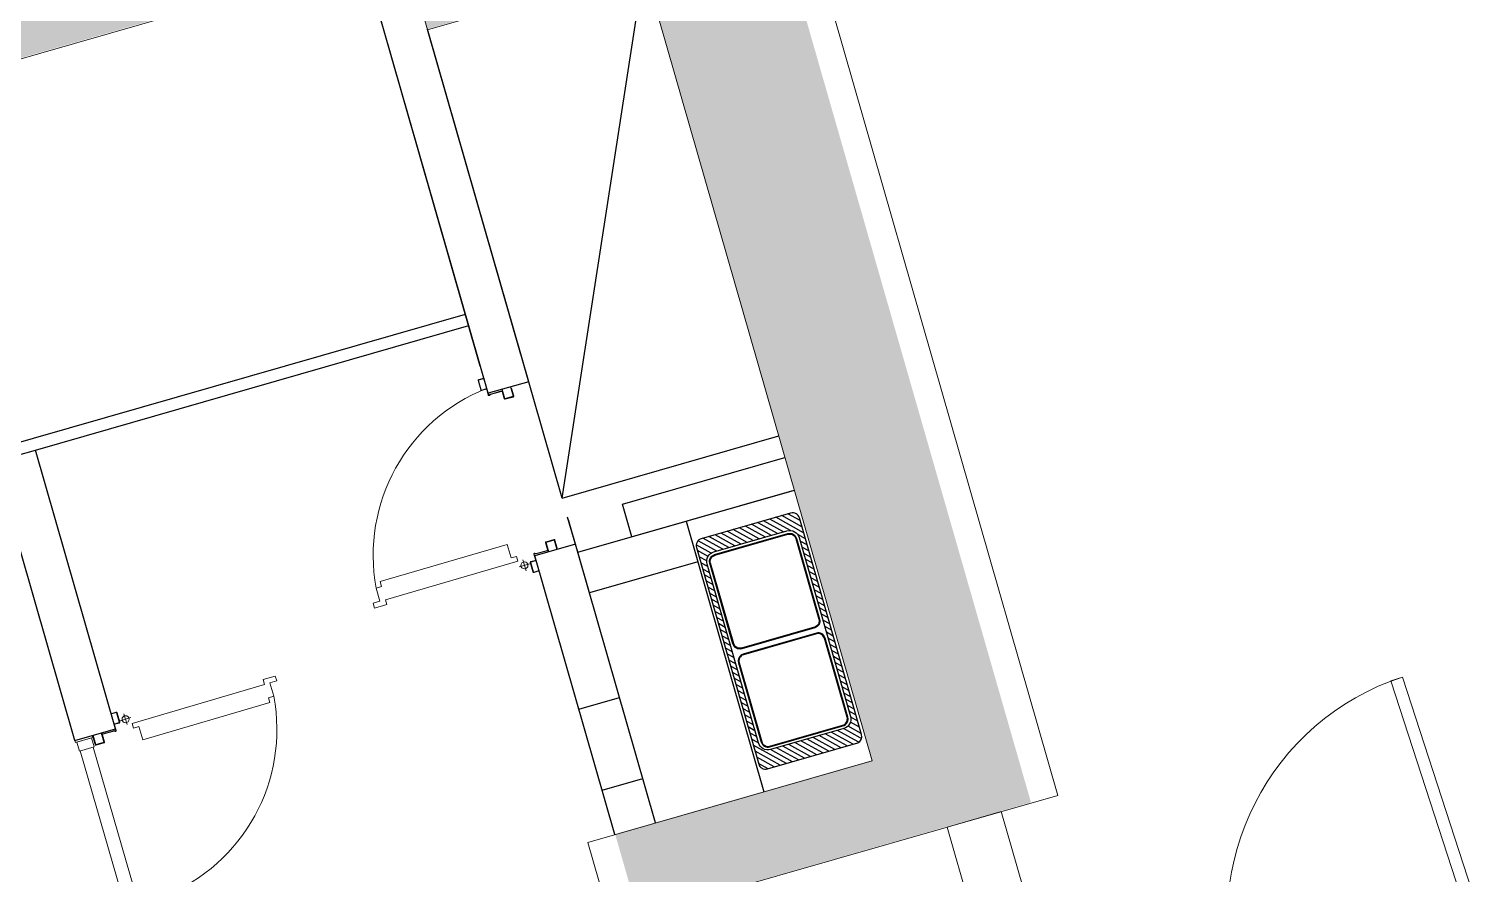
# Model space of a CAD drawing. Header units: centimetres. Extents: x 139057 to 200038, y 34824 to 80516.
# Drawn here: x 164533 to 165048, y 51061 to 51361 of the extents above; entities that cross this region are included whole.
import ezdxf

# ---------------------------------------------------------------- set-up
doc = ezdxf.new("R2010")
doc.units = ezdxf.units.CM
doc.header["$LTSCALE"] = 100
doc.linetypes.add('mech-124$0$HIDDEN', pattern=[9.525, 6.35, -3.175])
doc.layers.get('0').update_dxf_attribs({"lineweight": 0})
for name, color, linetype, lineweight in [('410_STRUTTURE_001-AM_0', 7, 'Continuous', 0), ('430_TAVOLATI_001-AM_0', 3, 'Continuous', 0), ('440_SIMBOLI_001-AM_0', 31, 'Continuous', 0), ('441_SERRAMENTI_001-AM_0', 1, 'Continuous', 0)]:
    doc.layers.add(name, color=color, linetype=linetype, lineweight=lineweight)
for name, color, linetype in [('_retini_strutture', 7, 'Continuous'), ('A-CAVEDI', 1, 'Continuous'), ('A-GRAFICA', 253, 'Continuous'), ('A-MCLS3-15', 50, 'Continuous'), ('A-MCLS4-12', 61, 'Continuous'), ('mech-124$0$A-ABOVE', 7, 'mech-124$0$HIDDEN')]:
    doc.layers.add(name, color=color, linetype=linetype)
doc.layers.add('A-REI-SHUNT', color=7, linetype='Continuous', true_color=0xf70000)

# ---------------------------------------------------------------- blocks, each defined once
blk = doc.blocks.new('FLPL-B-P1$0$leafmet')
at = {"color": 0, "linetype": 'ByBlock'}
blk.add_lwpolyline([(0, 0), (44, 0), (44, 1), (0, 1)], close=True, dxfattribs=at)
blk = doc.blocks.new('SHUNT 38x85')
h = blk.add_hatch()
h.set_pattern_fill('ANSI31', color=253, scale=5, angle=-66.1624, style=0)
h.set_pattern_definition([(225, (-1274575.84, 39717847.363), (-11.2253202, 11.2253201), [])])
edge = h.paths.add_edge_path(flags=16)
edge.add_line((-1276694.6, 39623406.5), (-1276424.6, 39623406.5))
edge.add_arc((-1276424.6, 39623441.5), 35, 270, 360)
edge.add_line((-1276389.6, 39623441.5), (-1276389.6, 39624101.5))
edge.add_arc((-1276424.6, 39624101.5), 35, 0, 90)
edge.add_line((-1276424.6, 39624136.5), (-1276694.6, 39624136.5))
edge.add_arc((-1276694.6, 39624101.5), 35, 90, 180)
edge.add_line((-1276729.6, 39624101.5), (-1276729.6, 39623441.5))
edge.add_arc((-1276694.6, 39623441.5), 35, 180, 270)
edge = h.paths.add_edge_path()
edge.add_line((-1276394.6, 39623343.7), (-1276728.5, 39623343.7))
edge.add_arc((-1276723.9, 39623368.9), 25.7, 180.6406, 259.7775, ccw=False)
edge.add_line((-1276749.6, 39623368.7), (-1276749.6, 39624168.7))
edge.add_arc((-1276724.6, 39624168.7), 25, 90, 180, ccw=False)
edge.add_line((-1276724.6, 39624193.7), (-1276394.6, 39624193.7))
edge.add_arc((-1276394.6, 39624168.7), 25, 0, 90, ccw=False)
edge.add_line((-1276369.6, 39624168.7), (-1276369.6, 39623368.7))
edge.add_arc((-1276394.6, 39623368.7), 25, 270, 360, ccw=False)
for points in [[(-1276394.6, 39623343.7), (-1276728.5, 39623343.7, -0.359711), (-1276749.6, 39623368.7), (-1276749.6, 39624168.7, -0.414214), (-1276724.6, 39624193.7), (-1276394.6, 39624193.7, -0.414214), (-1276369.6, 39624168.7), (-1276369.6, 39623368.7, -0.414214)], [(-1276694.6, 39623406.5), (-1276424.6, 39623406.5, 0.414214), (-1276389.6, 39623441.5), (-1276389.6, 39624101.5, 0.414214), (-1276424.6, 39624136.5), (-1276694.6, 39624136.5, 0.414214), (-1276729.6, 39624101.5), (-1276729.6, 39623441.5, 0.414214)], [(-1276424.6, 39624126.5), (-1276694.6, 39624126.5, 0.414214), (-1276719.6, 39624101.5), (-1276719.6, 39623803.7, 0.414214), (-1276694.6, 39623778.7), (-1276424.6, 39623778.7, 0.414214), (-1276399.6, 39623803.7), (-1276399.6, 39624101.5, 0.414214)], [(-1276424.6, 39624124), (-1276694.6, 39624124, 0.414214), (-1276717.1, 39624101.5), (-1276717.1, 39623803.7, 0.414214), (-1276694.6, 39623781.2), (-1276424.6, 39623781.2, 0.414214), (-1276402.1, 39623803.7), (-1276402.1, 39624101.5, 0.414214)], [(-1276424.6, 39623416.5), (-1276694.6, 39623416.5, -0.414214), (-1276719.6, 39623441.5), (-1276719.6, 39623733.7, -0.414214), (-1276694.6, 39623758.7), (-1276424.6, 39623758.7, -0.414214), (-1276399.6, 39623733.7), (-1276399.6, 39623441.5, -0.414214)], [(-1276424.6, 39623419), (-1276694.6, 39623419, -0.414214), (-1276717.1, 39623441.5), (-1276717.1, 39623733.7, -0.414214), (-1276694.6, 39623756.2), (-1276424.6, 39623756.2, -0.414214), (-1276402.1, 39623733.7), (-1276402.1, 39623441.5, -0.414214)]]:
    blk.add_lwpolyline(points, format="xyb", close=True)
blk = doc.blocks.new('PORTELLO SCALE')
for p, q in [((-20, 0), (20, 0)), ((0, -20), (0, 20))]:
    blk.add_line(p, q)
blk.add_lwpolyline([(18.7, 553.2), (18.7, 528.2), (67.7, 528.2), (67.7, 508.2), (85.7, 508.2), (87.5, 38.4), (38.5, 38.4), (38.5, 18.4), (20.5, 18.4), (18.7, 508.2), (0.7, 508.2), (0.7, 553.2), (18.7, 553.2)])
for points in [[(-33.4, -44.5), (-33.4, -25.7, -0.414214), (-30.3, -22.6), (3.6, -22.6, -0.414214), (6.6, -25.7), (6.6, -41.4, 0.414214), (8.2, -42.9), (28.6, -42.9, -0.606815), (31.1, -47.7), (29.4, -50.2, 0.153915), (29.1, -51), (29.1, -92.2, 0.414214), (30.6, -93.7), (56.6, -93.7, -0.414214), (59.6, -96.7), (59.6, -125.7, -0.414214), (56.6, -128.7), (27.6, -128.7), (27.6, -127.2), (56.6, -127.2, 0.414214), (58.1, -125.7), (58.1, -96.7, 0.414214), (56.6, -95.2), (30.6, -95.2, -0.414214), (27.6, -92.2), (27.6, -51, -0.153915), (28.1, -49.3), (29.9, -46.9, 0.606815), (28.6, -44.4), (8.2, -44.4, -0.414214), (5.1, -41.4), (5.1, -25.7, 0.414214), (3.6, -24.1), (-30.3, -24.1, 0.414214), (-31.9, -25.7), (-31.9, -44.5)], [(678.6, -44.5), (678.6, -25.7, 0.414214), (675.6, -22.6), (641.6, -22.6, 0.414214), (638.6, -25.7), (638.6, -41.4, -0.414214), (637.1, -42.9), (616.6, -42.9, 0.606815), (614.1, -47.7), (615.8, -50.2, -0.153915), (616.1, -51), (616.1, -92.2, -0.414214), (614.6, -93.7), (588.7, -93.7, 0.414214), (585.6, -96.7), (585.6, -125.7, 0.414214), (588.6, -128.7), (617.6, -128.7), (617.6, -127.2), (588.6, -127.2, -0.414214), (587.1, -125.7), (587.1, -96.7, -0.414214), (588.7, -95.2), (614.6, -95.2, 0.414214), (617.6, -92.2), (617.6, -51, 0.153915), (617.1, -49.3), (615.4, -46.9, -0.606815), (616.6, -44.4), (637.1, -44.4, 0.414214), (640.1, -41.4), (640.1, -25.7, -0.414214), (641.6, -24.1), (675.6, -24.1, -0.414214), (677.1, -25.7), (677.1, -44.5)]]:
    blk.add_lwpolyline(points, format="xyb", close=True)
for points in [[(57.1, -126.2), (22.6, -126.2), (22.6, -96.2), (57.1, -96.2)], [(588.1, -126.2), (622.6, -126.2), (622.6, -96.2), (588.1, -96.2)]]:
    blk.add_lwpolyline(points, close=True)
blk.add_circle((0, 0), 12.5)
blk.add_arc((7.5, -105.4), 636.5, 5.5002, 84.5698)
blk = doc.blocks.new('PARAPETTO CAVEDI SCALE')
for p, q in [((-260.1, 48), (260.1, 48)), ((-260.1, 0), (260.1, 0))]:
    blk.add_line(p, q)
for points in [[(-300.1, -8), (-293.1, -8), (-293.1, 56), (-300.1, 56)], [(300.1, -8), (293.1, -8), (293.1, 56), (300.1, 56)], [(-293.1, -3), (-260.1, -3), (-260.1, 51), (-293.1, 51)], [(293.1, -3), (260.1, -3), (260.1, 51), (293.1, 51)]]:
    blk.add_lwpolyline(points, close=True)

msp = doc.modelspace()

# ---------------------------------------------------------------- hatches: boundary and pattern name
at = {"layer": '_retini_strutture'}
msp.add_hatch(color=256, dxfattribs=at).paths.add_polyline_path([(163794.29, 51201.5), (163912.5, 50753.74), (163970.15, 50770.38), (163956.37, 50818.36), (164364.85, 50935.7), (164356.57, 50964.53), (163948.08, 50847.2), (163858.91, 51157.64), (164666.26, 51389.56), (164674.54, 51360.72), (164751.43, 51382.81), (164832.33, 51101.2), (164741.02, 51074.97), (164749.3, 51046.14), (164888.66, 51086.17), (164774.64, 51483.12)])

# ---------------------------------------------------------------- linework, layer by layer
at = {"layer": '410_STRUTTURE_001-AM_0', "elevation": 0}
msp.add_lwpolyline([(163912.41, 50753.52), (163970.08, 50770.08), (163956.27, 50818.13), (164355.17, 50932.7), (164346.88, 50961.54), (163948, 50846.97), (163858.83, 51157.42), (164666.19, 51389.31), (164674.47, 51360.47), (164751.37, 51382.56), (164832.25, 51100.94), (164731.33, 51071.96), (164739.6, 51043.15), (164898.2, 51088.68), (164784.2, 51485.62), (163794.22, 51201.29)], close=True, dxfattribs=at)
at = {"layer": '430_TAVOLATI_001-AM_0'}
for p, q in [((164878.11, 51082.93, 0), (164858.88, 51077.41, 0)), ((164902.39, 50998.34, 0), (164878.11, 51082.93, 0)), ((164858.88, 51077.41, 0), (164888.69, 50973.58, 0))]:
    msp.add_line(p, q, dxfattribs=at)
at = {"layer": '441_SERRAMENTI_001-AM_0'}
msp.add_arc((165048.39, 51045.1, 0), 90, 108.0082, 198.0082, dxfattribs=at)
at = {"layer": 'A-CAVEDI'}
for p, q in [((164722.23, 51194.2, 0), (164674.42, 51360.65, 0)), ((164722.23, 51194.2, 0), (164799.12, 51216.28, 0)), ((164766.2, 51186.01, 0), (164793.8, 51089.9, 0))]:
    msp.add_line(p, q, dxfattribs=at)
at = {"layer": 'A-GRAFICA', "ltscale": 100}
msp.add_line((164722.23, 51194.2, 0), (164751.36, 51382.58, 0), dxfattribs=at)
at = {"layer": 'A-MCLS3-15'}
for p, q in [((164695.92, 51231.42, 0), (164651.76, 51385.19, 0)), ((164710.37, 51235.47, 0), (164674.46, 51360.5, 0)), ((164710.37, 51235.47, 0), (164695.92, 51231.42, 0)), ((164726.93, 51177.8, 0), (164712.49, 51173.75, 0)), ((164740.93, 51074.74, 0), (164712.49, 51173.75, 0))]:
    msp.add_line(p, q, dxfattribs=at)
at = {"layer": 'A-MCLS3-15', "ltscale": 5}
for p, q in [((164693.18, 51241.01, 0), (164651.77, 51385.18, 0)), ((164707.6, 51245.15, 0), (164674.47, 51360.49, 0)), ((164453.56, 51187.8, 0), (164535.25, 51211.26, 0)), ((164563.68, 51112.28, 0), (164535.25, 51211.26, 0)), ((164549.28, 51108.15, 0), (164524.98, 51192.7, 0)), ((164755.35, 51078.88, 0), (164724.44, 51186.5, 0)), ((164740.94, 51074.74, 0), (164712.49, 51173.75, 0)), ((164728.13, 51119.31, 0), (164742.55, 51123.45, 0)), ((164549.28, 51108.15, 0), (164563.68, 51112.28, 0)), ((164736.41, 51090.48, 0), (164750.83, 51094.62, 0))]:
    msp.add_line(p, q, dxfattribs=at)
at = {"layer": 'A-MCLS3-15', "elevation": 0}
msp.add_lwpolyline([(164770.34, 51171.59), (164731.9, 51160.55), (164727.75, 51174.97), (164766.2, 51186.01), (164770.34, 51171.59)], dxfattribs=at)
at = {"layer": 'A-MCLS4-12'}
for p, q in [((164743.66, 51192.02, 0), (164801.33, 51208.59, 0)), ((164727.75, 51174.97, 0), (164804.64, 51197.06, 0)), ((164746.98, 51180.49, 0), (164743.66, 51192.02, 0)), ((164727.75, 51174.97, 0), (164724.16, 51187.48, 0))]:
    msp.add_line(p, q, dxfattribs=at)
at = {"layer": 'A-MCLS4-12', "ltscale": 5}
msp.add_line((164727.75, 51174.97, 0), (164804.65, 51197.05, 0), dxfattribs=at)
at = {"layer": 'mech-124$0$A-ABOVE'}
for p, q in [((164456.44, 51193, 0), (164687.88, 51259.47, 0)), ((164535.25, 51211.26, 0), (164689.04, 51255.43, 0))]:
    msp.add_line(p, q, dxfattribs=at)

# ---------------------------------------------------------------- block references
at = {"layer": '440_SIMBOLI_001-AM_0', "xscale": -0.1, "yscale": 0.1, "zscale": 0.1, "rotation": 106.0650006701167}
msp.add_blockref('PARAPETTO CAVEDI SCALE', (164562.96, 51080.85, 0), dxfattribs=at)
at = {"layer": '441_SERRAMENTI_001-AM_0'}
for name, p, xscale, yscale, zscale, rotation in [('PORTELLO SCALE', (164708.85, 51170.32, 0), 0.1, 0.1, 0.1, 105.9798485586494), ('PORTELLO SCALE', (164567.23, 51115.71, 0), 0.09999999999999994, 0.09999999999999994, 0.09999999999999994, 286.1434599864351), ('FLPL-B-P1$0$leafmet', (165044.21, 51043.74, 0.1), 0.1, 90.00000000006568, 0.1, 18.00817445965461)]:
    msp.add_blockref(name, p, dxfattribs=dict(at, xscale=xscale, yscale=yscale, zscale=zscale, rotation=rotation))
at = {"layer": 'A-REI-SHUNT', "extrusion": (9.03808e-09, 2.59603e-09, 1), "xscale": -0.1, "yscale": 0.1, "zscale": 0.1, "rotation": 16.02453616706836}
msp.add_blockref('SHUNT 38x85', (1135913.6, -3792508.86, -0.03), dxfattribs=at)

doc.saveas('drawing.dxf')
